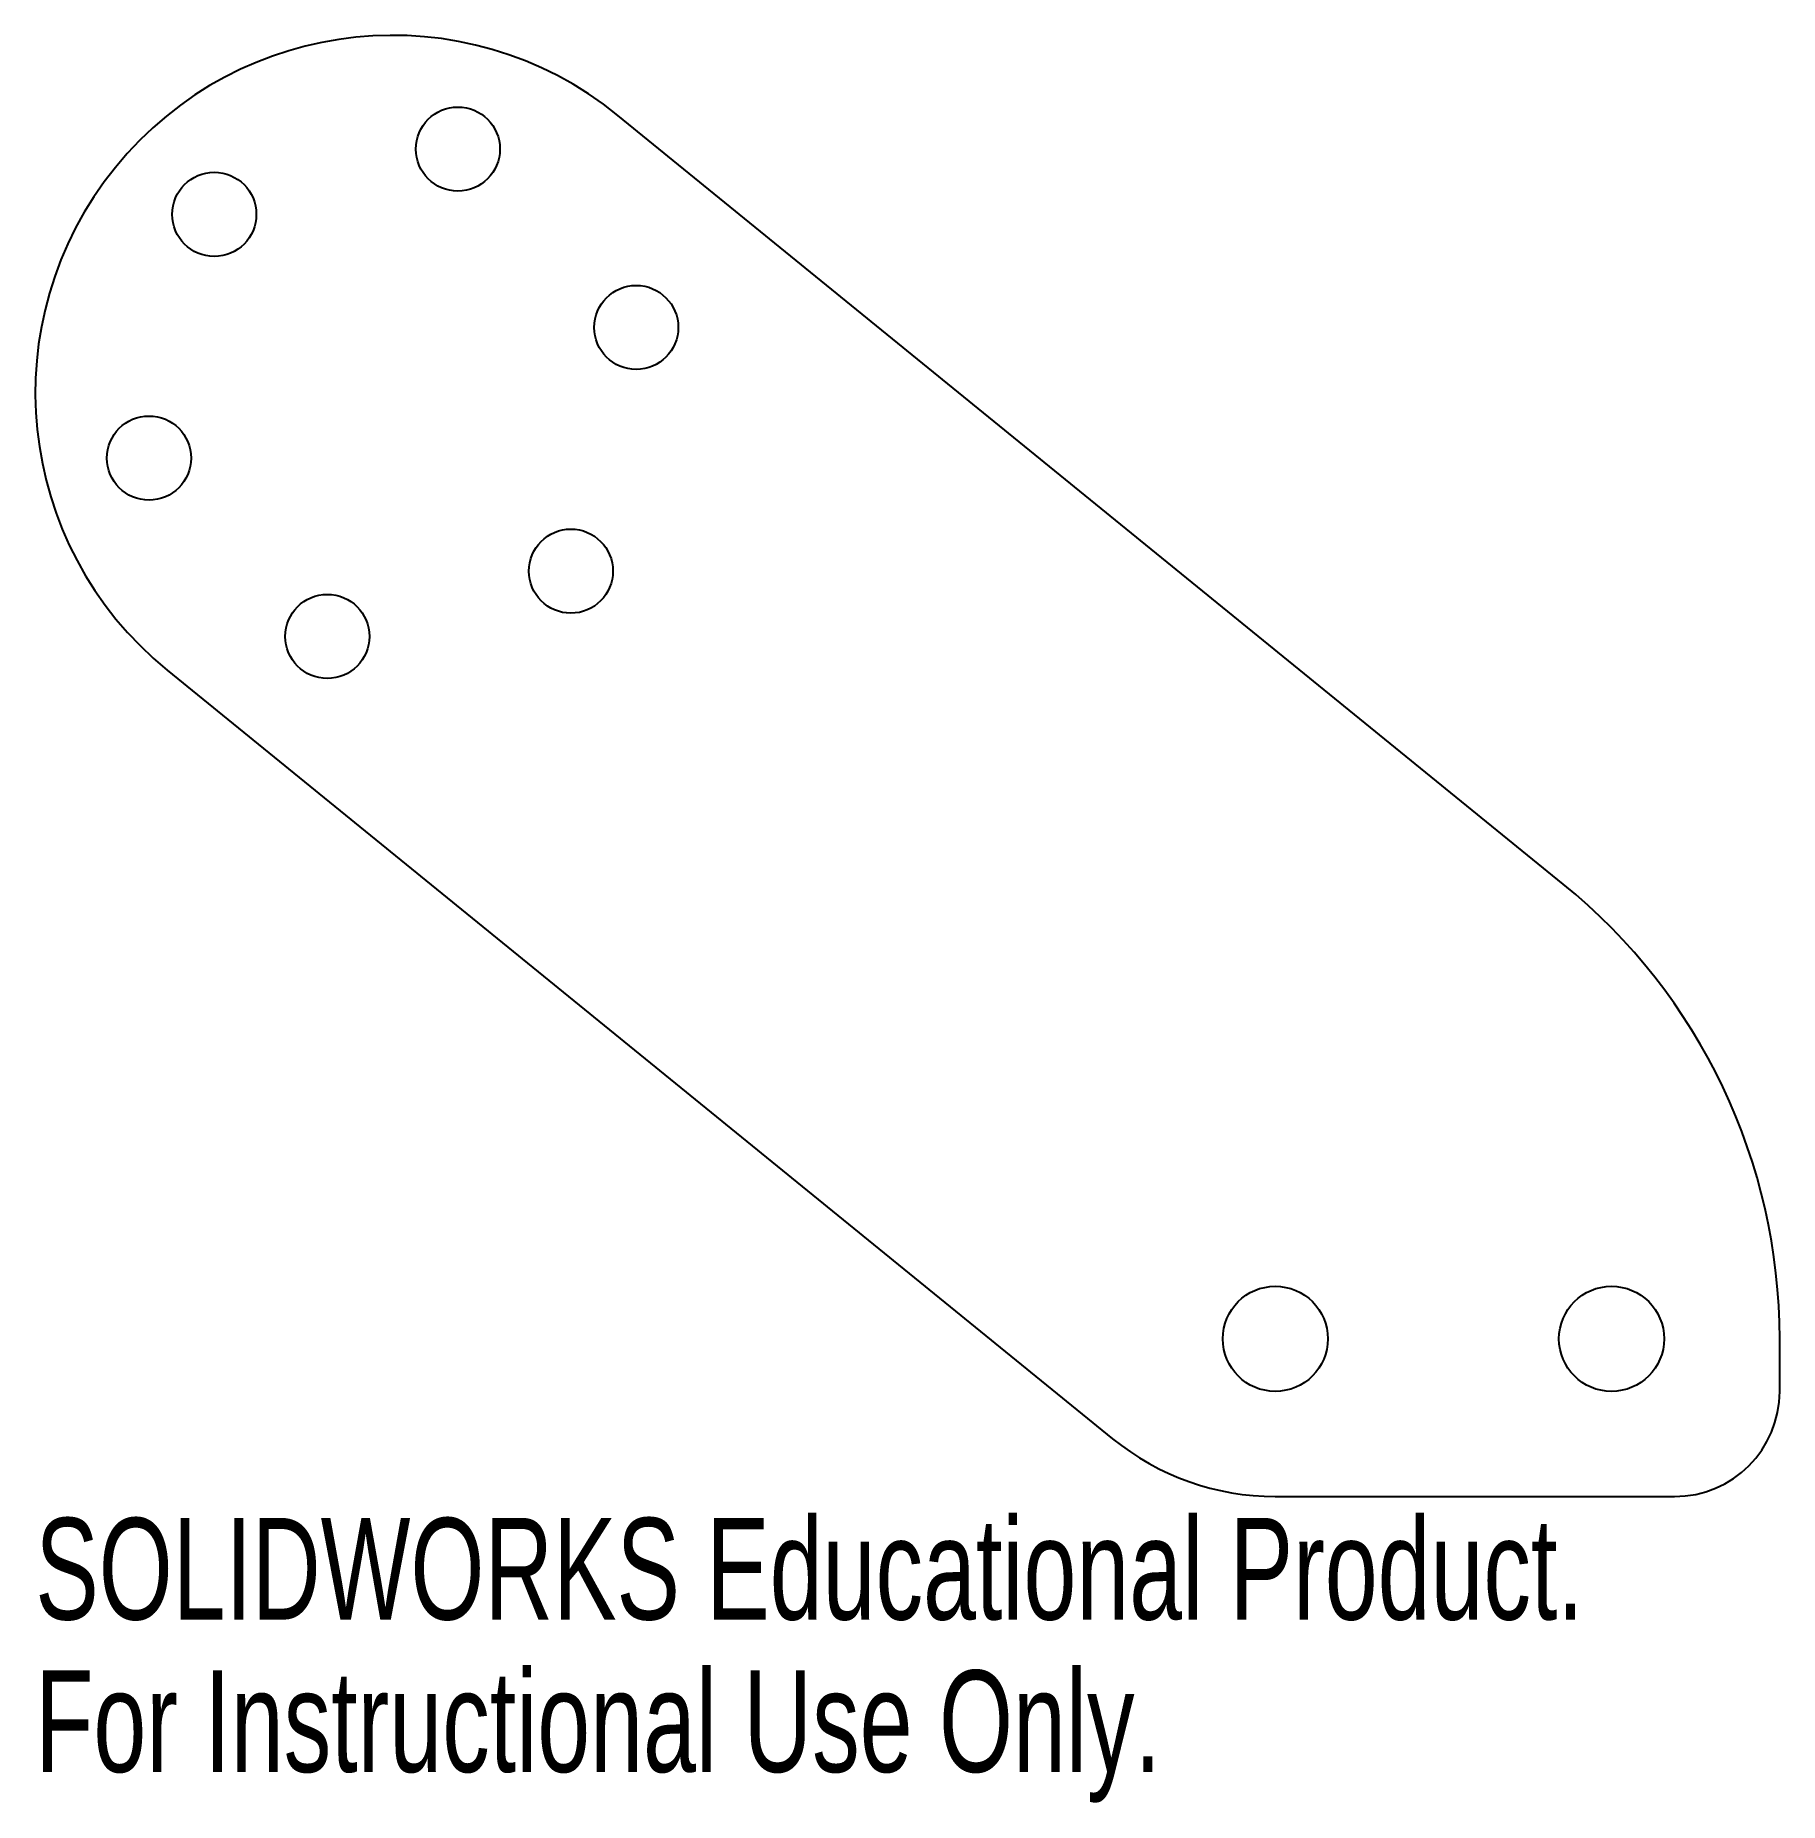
# Model space of a CAD drawing. Header units: millimetres. Extents: x -17 to 66, y -67.1 to 17.
import ezdxf

# ---------------------------------------------------------------- set-up
doc = ezdxf.new("R2010")
doc.units = ezdxf.units.MM
doc.styles.add('SLDTEXTSTYLE0', font='TXT', dxfattribs={"width": 0.7})

msp = doc.modelspace()

# ---------------------------------------------------------------- linework, layer by layer
at = {"color": 7, "linetype": 'Continuous', "lineweight": 25}
for p, q in [((55.705, -23.367), (10.722, 13.192)), ((-10.722, -13.192), (34.261, -49.752)), ((66, -47.5), (66, -45)), ((42, -52.5), (61, -52.5))]:
    msp.add_line(p, q, dxfattribs=at)
for centre, radius in [((3.106, 11.591), 2), ((-8.485, 8.485), 2), ((11.591, 3.106), 2), ((-11.591, -3.106), 2), ((8.485, -8.485), 2), ((-3.106, -11.591), 2), ((42, -45), 2.5), ((58, -45), 2.5)]:
    msp.add_circle(centre, radius, dxfattribs=at)
for centre, radius, start, end in [((0, 0), 17, 50.89807, 230.89807), ((38.123, -45), 27.877, 0, 50.89807), ((61, -47.5), 5, 270, 0), ((42, -40.23), 12.27, 230.89807, 270)]:
    msp.add_arc(centre, radius, start, end, dxfattribs=at)

# ---------------------------------------------------------------- texts
at = {"color": 7, "linetype": 'Continuous', "char_height": 4.83362, "attachment_point": 1, "style": 'SLDTEXTSTYLE0'}
for s, insert in [('SOLIDWORKS Educational Product.', (-17, -53.52)), ('For Instructional Use Only.', (-17, -60.77))]:
    msp.add_mtext(s, dxfattribs=dict(at, insert=insert))

doc.saveas('drawing.dxf')
